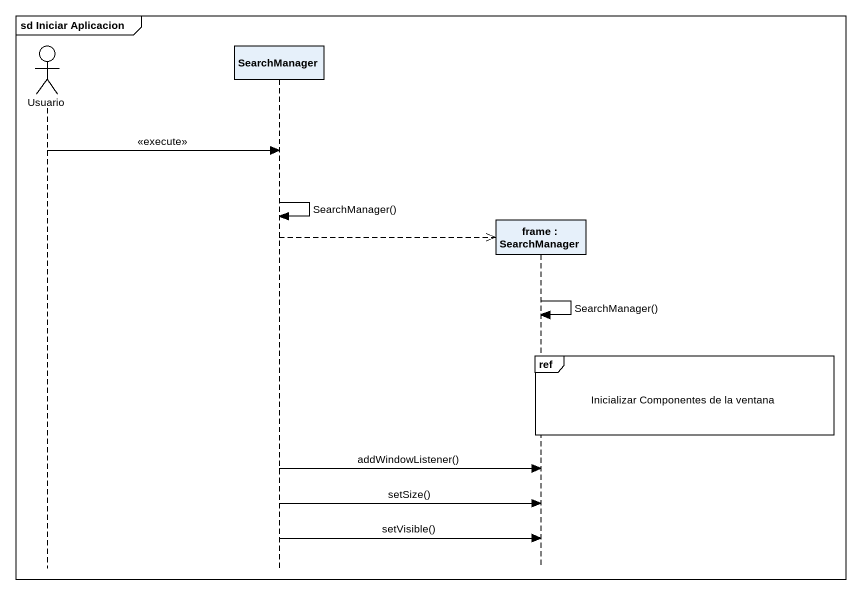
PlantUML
@startuml
mainframe sd Iniciar Aplicacion
hide footbox
actor Usuario
participant SearchManager
participant "frame : SearchManager" as frame_

Usuario -> SearchManager : <<execute>>
SearchManager -> SearchManager : SearchManager()
SearchManager -->> frame_ **
frame_ -> frame_ : SearchManager()
ref over frame_ : Inicializar Componentes de la ventana
SearchManager -> frame_ : addWindowListener()
SearchManager -> frame_ : setSize()
SearchManager -> frame_ : setVisible()
@enduml
